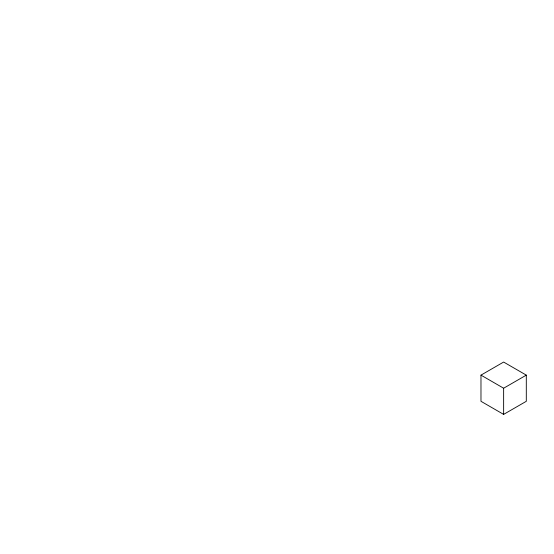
<?xml version="1.0" encoding="UTF-8"?>
<svg xmlns="http://www.w3.org/2000/svg" width="554" height="554" viewBox="0 0 554 554"><rect width="100%" height="100%" fill="white"/><g stroke="black" fill="none" stroke-linecap="round" stroke-linejoin="round"><path stroke-width="0.83" d="M480.976 375.134L503.634 362.053L526.3 375.134L526.3 401.304L503.634 414.392L480.976 401.304L480.976 375.134L503.634 388.222L526.3 375.134M503.634 388.222L503.634 414.392"/></g></svg>
